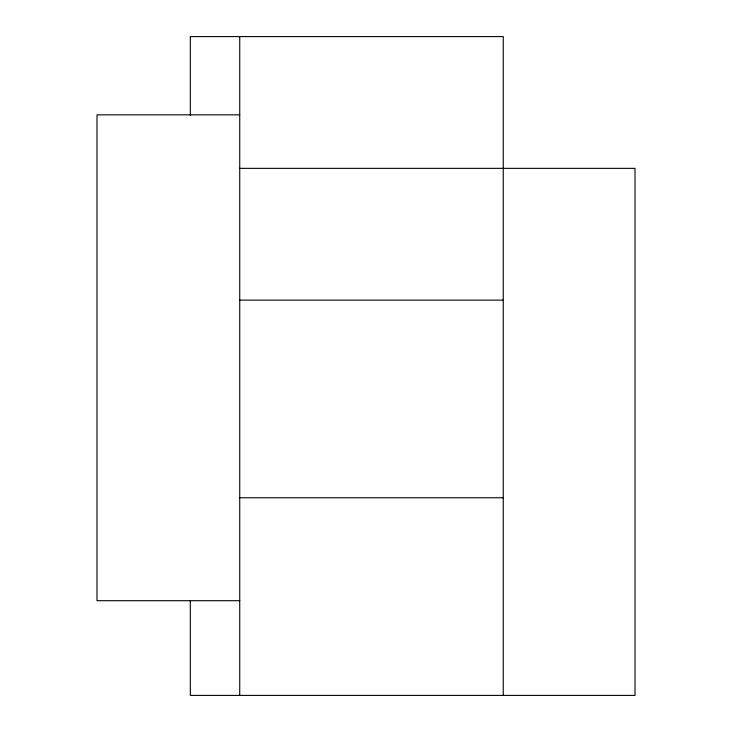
<?xml version="1.0" encoding="UTF-8"?>
<svg xmlns="http://www.w3.org/2000/svg" width="732" height="732" viewBox="0 0 732 732"><rect width="100%" height="100%" fill="white"/><g stroke="black" fill="none" stroke-linecap="round" stroke-linejoin="round"><path stroke-width="1.1" d="M239.73 114.833L96.99 114.833L96.99 600.697L239.73 600.697M239.73 168.36L635.01 168.36L635.01 695.4L190.32 695.4L190.32 600.716M239.73 300.12L503.25 300.12M239.73 497.76L503.25 497.76M503.25 695.4L503.25 36.6L190.32 36.6L190.32 115.317M239.73 36.6L239.73 695.4"/></g></svg>
